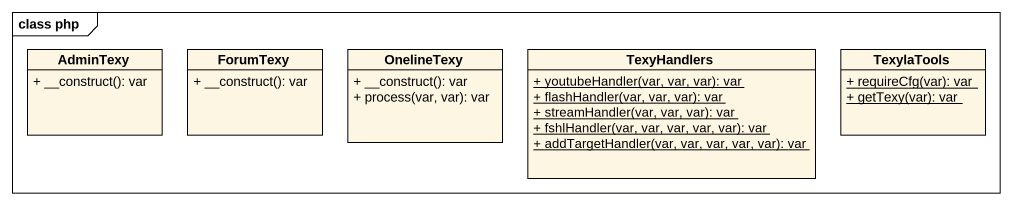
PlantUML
@startuml
mainframe class php
hide circle
hide empty members
skinparam classAttributeIconSize 0
class AdminTexy {
  + __construct(): var
}
class ForumTexy {
  + __construct(): var
}
class OnelineTexy {
  + __construct(): var
  + process(var, var): var
}
class TexyHandlers {
  {static} + youtubeHandler(var, var, var): var
  {static} + flashHandler(var, var, var): var
  {static} + streamHandler(var, var, var): var
  {static} + fshlHandler(var, var, var, var, var): var
  {static} + addTargetHandler(var, var, var, var, var): var
}
class TexylaTools {
  {static} + requireCfg(var): var
  {static} + getTexy(var): var
}
@enduml
